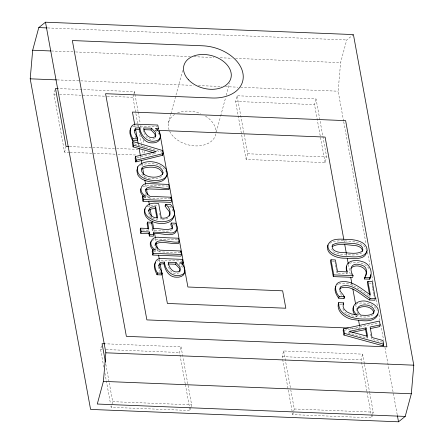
<?xml version="1.0" encoding="UTF-8"?>
<svg xmlns="http://www.w3.org/2000/svg" width="444" height="444" viewBox="0 0 444 444"><rect width="100%" height="100%" fill="white"/><g stroke="black" fill="none" stroke-linecap="round" stroke-linejoin="round"><path stroke-width="0.33" stroke-dasharray="2.22 1.67" d="M343.617 121.195L338.139 91.198L340.604 62.615L346.72 39.966L353.418 34.582M69.397 152.331L64.547 152.131L53.957 94.134L55.311 89.1M64.547 152.131L66.078 146.47M138.395 127.334L132.911 97.308L133.761 94.161M133.933 93.534L134.443 91.647L58.947 88.611M144.017 153.419L145.033 149.645M159.191 134.521L157.859 132.695L154.978 130.081L155.433 128.383M103.802 367.077L100.56 349.334L101.92 344.3M144.239 197.846L145.488 197.896L145.799 196.764M168.415 123.088L170.751 114.424M170.934 113.758L182.617 70.463M170.524 198.906L149.5 198.057L149.806 196.925M142.219 229.953L148.285 230.197L148.746 228.499M172.128 229.67C166.589 233.233 158.425 229.209 152.22 230.358L152.675 228.66M157.509 218.415L157.204 219.547C153.58 219.147 149.117 217.382 148.324 213.398M168.015 218.176L165.085 219.414L160.833 219.691L161.289 217.993M190.959 407.364L190.11 410.506L111.15 407.331L112.682 401.67L109.191 382.567M173.238 211.3L170.157 206.227L170.618 204.523M180.347 252.703L159.324 251.853L159.629 250.721M179.97 262.715L179.509 264.413L182.39 267.027L183.722 268.859M216.361 131.935L220.496 116.617M220.674 115.951L225.524 97.963M226.246 95.299L229.481 83.311M322.899 136.48L326.634 156.948L325.108 162.609L246.148 159.435L235.559 101.437L237.085 95.771L316.045 98.945L322.771 135.797M185.248 383.899L179.52 352.508L181.047 346.847L105.55 343.811M246.148 159.435L247.68 153.774L237.085 95.771M191.125 406.732L191.636 404.845L182.917 357.081M325.108 162.609L314.513 104.612L316.045 98.945M372.56 414.663L371.711 417.81L292.751 414.635L282.162 356.637L283.688 350.971L362.648 354.146L364.391 363.703M292.751 414.635L294.283 408.974L290.792 389.865M347.341 272.466L347.036 273.604L337.052 273.199L337.512 271.5M367.593 336.352L367.138 338.051L348.668 333.1L349.123 331.402M342.824 308.68C344.505 314.491 351.398 316.139 356.682 316.711L356.987 315.579M338.722 284.005C350.605 280.497 360.822 290.615 369.924 296.581L370.229 295.449M366.849 391.197L361.122 359.812L362.648 354.146M372.732 414.036L373.238 412.149L369.752 393.04M373.082 314.691C369.63 317.732 364.535 317.055 360.262 316.855L358.286 314.385L357.542 312.482M361.832 252.88C355.827 256.671 347.991 254.19 341.336 254.312C337.79 253.796 332.7 253.258 331.651 249.106M161.649 176.629C155.722 179.964 145.638 179.692 141.42 173.732M337.285 284.804L338.178 284.21M329.703 243.295C337.185 239.41 346.209 240.964 354.257 241.797C358.891 242.696 364.668 244.416 366.228 249.45M146.942 206.86C150.311 204.817 154.445 205.25 158.214 205.356M140.576 165.224C148.879 162.093 161.194 163.042 166.05 171.473M142.763 186.563L147.491 185.403L168.193 186.125M152.126 240.593L153.507 239.899L157.315 239.199L178.016 239.921M154.695 138.417C150.666 140.876 145.305 137.862 144.478 133.383M179.232 272.749C173.582 276.007 168.431 269.93 167.96 264.574M349.517 263.381C356.51 260.778 366.294 262.915 369.88 269.991M355.783 304.351C359.801 302.364 364.552 302.786 368.759 303.907A12.271 8.475 15.1 0 1 374.958 307.337L377.295 310.484M132.673 126.762L135.664 126.002L138.084 125.963L157.343 126.74M157.204 261.094L160.195 260.339L162.615 260.295L181.879 261.072L182.09 262.226M137.135 157.698L155.827 153.369L154.529 152.997M344.494 330.247L378.31 322.899M348.668 333.1L350.693 332.673M47.78 27.95L346.72 39.966M51.354 50.982L74.886 51.931M75.574 51.959L190.443 56.577M193.906 56.715L213.975 57.526M220.202 57.776L231.962 58.247M235.425 58.386L340.604 62.615M57.193 79.903L80.031 80.825M80.725 80.852L193.517 85.387M198.363 85.581L221.889 86.525M225.347 86.663L237.801 87.168M240.57 87.279L338.139 91.198M53.957 94.134L55.339 94.189M59.496 94.356L106.593 96.248M107.287 96.276L132.911 97.308M235.559 101.437L314.513 104.612M154.978 130.081L156.776 130.153M69.536 146.609L115.945 148.479M116.633 148.507L138.106 149.367M247.68 153.774L326.634 156.948M70.091 152.359L115.107 154.168M117.876 154.279L137.274 155.056M168.221 206.149L170.157 206.227M148.429 223.843L151.049 223.948M173.199 224.842L175.025 224.914L175.979 226.928M153.441 251.62L155.317 251.693L153.363 250.083M332.423 261.544L334.943 261.644M369.297 283.1L371.145 283.172M339.56 304.406L342.313 304.517M350.372 328.088L360.062 328.477M100.56 349.334L101.948 349.389M106.099 349.556L179.52 352.508M282.162 356.637L361.122 359.812M112.682 401.67L191.636 404.845M294.283 408.974L373.238 412.149M382.528 342.163L371.584 339.238L371.101 336.608M134.382 143.85L161.993 152.181M143.54 196.287L145.488 197.896M149.5 198.057L146.548 195.266A8.303 5.739 15.1 0 1 145.116 192.552M159.324 251.853L156.371 249.062A8.303 5.739 15.1 0 1 154.856 245.177M355.872 315.784L356.682 316.711M135.92 138.184L134.643 135.37M160.451 272.522L158.974 269.131M341.464 295.454L339.566 291.48M143.429 130.236L144.217 132.762M346.642 272.283L347.036 273.604M351.071 273.104L351.593 274.925M343.745 121.872L366.028 243.889M367.521 252.07L369.885 265.018M371.878 275.929L373.371 284.105M375.735 297.058L376.107 299.101M376.235 299.783L377.478 306.599M378.971 314.779L379.97 320.235M380.713 324.325L383.577 340.004M384.948 347.502L397.269 414.985M372.255 285.919L372.633 287.962M372.755 288.644L373.254 291.369M373.376 292.047L373.748 294.089M373.876 294.772L374.12 296.131M369.68 295.227L369.924 296.581M370.623 333.971L370.984 335.947M366.899 336.741L367.138 338.051M343.895 239.927L344.267 241.969M346.503 254.234L346.753 255.594M348.368 264.446L350.238 274.664M351.975 284.204L352.225 285.564M355.711 304.634L357.326 313.492M357.453 314.174L358.197 318.259M359.69 326.434L359.94 327.794M364.518 364.385L369.624 392.357M366.977 391.88L370.962 413.714M371.09 414.396L371.711 417.81M335.065 262.326L335.436 264.363M335.564 265.04L336.058 267.76M336.18 268.442L336.558 270.479M336.68 271.162L337.052 273.199M283.688 350.971L290.67 389.183M159.64 213.176L160.118 215.784M160.234 216.433L160.833 219.691M134.443 91.647L134.815 93.695M134.937 94.378L138.056 111.433M138.178 112.116L140.171 123.032M140.67 125.763L141.292 129.176M143.29 140.093L143.912 143.506M144.411 146.237L144.661 147.597M181.047 346.847L182.789 356.399M139.022 130.741L141.264 143.024M141.386 143.706L141.886 146.437M142.635 150.533L143.257 153.946M185.376 384.576L190.11 410.506M134.921 125.68L135.298 127.722M138.278 144.072L138.528 145.432M140.52 156.332L140.892 158.375M142.013 164.502L142.263 165.867M144.128 176.085L144.378 177.445M145.743 184.937L146.115 186.98M147.735 195.837L148.229 198.562M149.478 205.372L149.722 206.738M151.593 216.955L151.837 218.315M153.951 229.892L154.201 231.257M155.572 238.75L155.944 240.792M157.437 248.967L158.058 252.37M159.429 259.862L159.801 261.91M151.987 229.076L152.22 230.358M148.052 228.915L148.285 230.197M105.827 364.141L109.069 381.884M104.923 373.215L110.406 403.241M110.906 405.971L111.15 407.331M158.652 267.244L158.769 268.559M215.823 133.933A24.337 16.811 15.1 0 1 181.957 142.618A24.337 16.811 15.1 0 1 174.631 114.458M177.522 112.965A24.337 16.811 15.1 0 1 200.633 113.675M205.5 116.15A24.337 16.811 15.1 0 1 216.017 132.046"/><path stroke-width="0.67" d="M370.679 274.642L369.674 279.182L364.358 278.965C366.794 273.715 368.625 266.578 360.778 264.89C352.07 262.071 348.351 268.026 353.085 275.674L352.63 277.372L333.294 276.595L330.53 261.466L330.985 259.768L335.398 259.945L337.512 271.5L347.491 271.9C342.923 261.566 354.029 258.813 361.705 261.472C369.663 263.042 373.526 272.183 369.674 279.182M172.155 229.037C172.932 226.751 169.647 225.252 171.223 223.043L175.48 223.215C179.848 228.272 174.919 234.443 168.92 232.767L153.313 232.14L153.741 234.493L153.285 236.191L149.351 236.03L148.923 233.677L149.378 231.979L141.286 231.657L140.831 233.355L148.923 233.677M373.587 313.886L373.731 312.082C371.634 306.182 362.643 305.244 357.964 308.38M30.209 78.821L32.673 50.233L38.783 27.584L45.482 22.2L353.418 34.582L413.791 365.179L411.327 393.767L405.217 416.416L398.518 421.8L90.582 409.418L30.209 78.821L56.505 79.876M405.217 416.416L97.28 404.034L103.397 381.385L105.861 352.802L45.482 22.2M338.644 302.653C338.25 316.788 356.371 319.636 367.26 318.986C375.186 320.002 382.839 311.982 375.413 305.639A12.271 8.475 15.1 0 0 369.219 302.209C359.967 297.724 346.503 305.888 357.143 315.012L351.531 313.969L347.291 312.126L344.472 309.579L343.612 308.081L343.112 306.432L343.456 302.841L338.644 302.653C335.753 311.538 345.443 318.476 353.274 319.608C360.933 320.463 374.83 323.726 377.955 314.041M174.009 215.717C171.44 229.748 140.099 223.282 144.988 208.758M176.64 230.136C174.153 239.244 158.996 231.507 153.535 233.866M169.564 216.095C171.911 210.994 164.152 208.358 165.451 204.318L170.618 204.523C182.789 218.859 164.308 225.397 152.592 219.675C138.889 213.481 144.572 200.533 158.674 203.657L161.289 217.993C171.428 219.808 172.633 209.224 165.451 204.318M140.626 188.767C139.649 191.608 141.464 194.461 143.54 196.287M365.756 275.807C369.081 267.638 355.749 262.737 350.982 268.281M166.778 175.508C163.603 185.198 149.245 182.784 142.069 179.148A11.533 7.964 15.1 0 1 137.54 174.27L136.813 170.302L137.84 167.532M160.051 138.195C159.596 141.858 155.333 143.051 152.181 142.874C144.738 143.179 140.415 135.986 139.449 129.454L139.904 127.755L136.38 127.983L134.993 128.954C132.501 133.283 138.861 136.613 137.301 140.604L132.49 140.409C130.808 136.824 128.488 132.073 130.747 128.305M132.49 140.409L132.945 138.711C128.782 132.773 128.96 122.605 138.545 124.265L157.803 125.042L158.436 128.505L157.975 130.203L156.776 130.153M132.867 141.553L133.527 145.182L156.282 151.67L135.587 156.46L135.131 158.164L135.82 161.921L162.565 155.311L163.02 153.613L162.448 150.483L132.867 141.553L132.406 143.251L133.072 146.881L153.224 152.625M133.072 146.881L133.527 145.182M135.82 161.921L136.275 160.223L135.587 156.46M155.4 137.218L154.867 133.96L151.043 129.92L151.504 128.222L143.69 127.911C144.167 133.383 149.173 140.115 155.156 136.719L155.855 135.52L155.328 132.262L151.504 128.222M142.824 196.076L142.363 197.774L143.001 201.254L171.162 202.386L171.617 200.688L170.984 197.208L149.955 196.359L147.008 193.567A8.303 5.739 15.1 0 1 145.488 189.682C148.907 183.344 164.43 190.165 169.286 187.912L168.648 184.427L150.372 183.694C140.804 181.629 137.329 191.68 145.948 196.198L142.824 196.076L143.456 199.556L143.001 201.254M171.223 223.043L172.677 226.079L172.583 227.972C167.049 231.535 158.88 227.511 152.675 228.66L151.509 222.25L147.575 222.094L148.746 228.499L140.654 228.172L140.193 229.875L140.831 233.355M147.575 222.094L147.114 223.793L148.052 228.915M151.199 223.382L151.509 222.25M156.849 217.616L155.2 208.602L155.661 206.904C143.967 205.411 149.173 218.787 157.659 217.849L155.661 206.904M149.351 236.03L149.811 234.332L149.378 231.979M169.286 187.912L168.825 189.61L149.201 188.955L145.782 189.849M152.647 249.872L152.187 251.57L152.825 255.05L180.986 256.182L181.441 254.484L180.808 251.004L159.779 250.155L156.832 247.364A8.303 5.739 15.1 0 1 155.311 243.479C158.73 237.14 174.253 243.961 179.11 241.708L178.471 238.223L160.195 237.49C150.627 235.425 147.153 245.477 155.772 249.994L152.647 249.872L153.285 253.352L152.825 255.05M165.029 206.221L165.484 204.523M170.679 198.34L170.984 197.208M182.967 262.837L179.97 262.715C184.809 265.062 187.657 273.765 180.675 275.152C172.255 277.605 165.079 270.152 164.435 262.093L160.911 262.315L159.529 263.292C157.032 267.621 163.392 270.945 161.838 274.936L157.021 274.742L157.481 273.043C153.313 267.11 153.491 256.937 163.076 258.597L182.334 259.374L182.967 262.837L182.512 264.535L182.301 263.381M184.521 271.29C185.253 275.558 180.225 277.578 176.718 277.206C169.269 277.511 164.946 270.318 163.98 263.792L164.435 262.093M179.11 241.708L178.649 243.406C171.262 244.65 161.716 240.104 155.078 244.294M179.931 271.556L179.404 268.293L175.574 264.258L176.035 262.559L168.221 262.243C168.703 267.715 173.704 274.453 179.687 271.051L180.392 269.858L179.859 266.594L176.035 262.559M180.503 252.137L180.808 251.004M333.294 276.595L333.749 274.897L330.985 259.768M375.324 298.518L370.057 298.307C361.377 293.384 351.776 282.356 340.92 286.474L340.06 287.928C338.433 292.479 345.51 294.533 344.056 298.407L338.711 298.196L339.172 296.492C335.314 292.624 333.111 283.5 340.276 281.896C351.959 279.692 361.438 288.966 370.385 294.883L367.91 281.324L372.216 281.502L375.324 298.518L374.869 300.216L369.597 300.005C360.916 295.082 351.321 284.055 340.459 288.173L339.888 289.144M344.477 296.509L344.056 298.407M343.456 302.841L343.029 304.712M343.601 328.843L343.145 330.541L343.967 335.059L383.205 345.865L383.66 344.167L382.989 340.465L372.044 337.54L370.118 327.006L380.147 324.925L379.442 321.056L343.601 328.843L344.427 333.361L343.967 335.059M364.358 278.965L364.768 277.012M367.91 281.324L367.449 283.028L369.552 294.55M369.597 300.005L370.057 298.307M366.777 336.086L365.584 329.548L366.045 327.85L349.123 331.402L367.593 336.352L366.045 327.85M380.147 324.925L379.692 326.623L370.329 328.566M158.752 266.056L159.069 264.99L160.456 264.014L163.98 263.792M346.647 266.134L346.203 267.538L346.376 271.095M327.988 245.038C324.919 254.173 336.868 258.114 343.9 258.214C350.555 257.936 366.267 261.449 366.589 251.038M353.38 306.848C352.331 309.496 353.058 312.82 355.061 314.857M335.836 286.252C333.633 290.298 336.341 294.899 338.711 298.196M151.099 241.486C148.929 244.317 150.988 248.107 153.363 250.083M148.446 211.061C149.639 208.613 152.886 208.73 155.2 208.602M364.308 278.71L364.807 277.916M155.278 262.637C153.019 266.411 155.345 271.162 157.021 274.742M134.538 130.658L135.925 129.681L139.449 129.454M332.184 246.614C339.072 242.591 347.968 245.21 355.511 245.565C358.491 246.07 362.648 247.619 362.409 251.293M136.275 160.223L163.02 153.613M352.048 332.389L365.584 329.548M38.783 27.584L47.086 27.922M32.673 50.233L50.666 50.955M58.253 88.584L55.483 88.473L66.078 146.47L68.848 146.581M158.436 128.505L155.433 128.383C160.278 130.73 163.12 139.433 156.144 140.82C147.724 143.273 140.548 135.82 139.904 127.755M143.878 129.631L151.043 129.92M132.945 138.711L137.762 138.905M143.456 199.556L171.617 200.688M149.811 234.332L153.741 234.493M153.285 253.352L181.441 254.484M168.415 263.969L175.574 264.258M333.749 274.897L353.085 275.674M364.813 277.267L370.135 277.483M157.481 273.043L162.293 273.238M339.172 296.492L344.516 296.709M348.296 328.005L146.875 319.902L105.572 93.706L212.16 97.991A36.502 25.219 15.1 0 0 242.929 73.321A36.502 25.219 15.1 0 0 202.631 45.793L72.35 40.554L126.368 336.352L386.929 346.831L345.621 120.629L132.434 112.055L134.798 124.997M104.856 343.784L102.087 343.673L105.45 362.093M105.861 352.802L413.791 365.179M103.397 381.385L411.327 393.767M344.427 333.361L383.66 344.167M397.397 415.667L398.518 421.8M382.978 344.633L383.205 345.865M343.767 239.249L325.108 137.074L159.302 130.408L187.895 287.007L282.645 290.82L285.825 308.219L167.388 303.457L160.173 263.952M344.76 244.694L346.381 253.552M347.252 258.319L348.246 263.769M350.732 277.389L351.853 283.522M352.847 288.972L355.461 303.274M358.569 320.302L359.568 325.752M162.332 154.062L162.565 155.311M135.542 129.087L138.156 143.39M139.028 148.157L140.393 155.65M141.264 160.417L141.886 163.825M142.757 168.592L143.878 174.72M144.872 180.17L145.621 184.26M146.492 189.027L147.486 194.472M148.729 201.287L149.351 204.69M150.222 209.463L151.465 216.272M152.336 221.04L153.829 229.215M154.701 233.982L155.444 238.067M156.316 242.835L157.315 248.285M158.558 255.095L159.302 259.185M140.654 228.172L141.286 231.657M162.637 174.586C161.633 165.978 149.112 166.317 142.918 168.381A6.549 4.523 15.1 0 0 141.902 169.147M374.192 310.384L374.042 312.188C371.151 316.3 365.123 315.279 360.722 315.157C349.228 304.096 371.439 301.215 374.192 310.384M137.679 166.85L137.274 168.603L137.995 172.572A11.533 7.964 15.1 0 0 142.524 177.45C149.456 181.757 170.818 183.339 166.511 169.774C161.461 160.917 143.934 158.386 137.679 166.85M163.092 172.888C160.717 179.876 141.231 178.038 141.408 169.475A6.549 4.523 15.1 0 1 143.373 166.683C149.573 164.619 162.088 164.28 163.092 172.888M367.11 250.921C363.692 259.396 351.548 256.338 344.361 256.515C337.69 256.027 327.478 253.641 327.866 245.121C331.318 236.696 343.401 239.688 350.594 239.532C357.265 240.032 367.488 242.402 367.11 250.921M332.645 244.916L332.101 246.004C331.668 251.088 337.962 252.231 341.791 252.608C348.451 252.492 356.288 254.973 362.293 251.182L362.865 250.072C363.353 245.021 357.109 243.861 353.307 243.462C346.609 243.567 338.672 241.081 332.645 244.916M188.472 79.765A24.337 16.811 15.1 0 0 229.498 81.413A24.337 16.811 15.1 0 0 204.218 54.49A24.337 16.811 15.1 0 0 188.472 79.765"/></g></svg>
